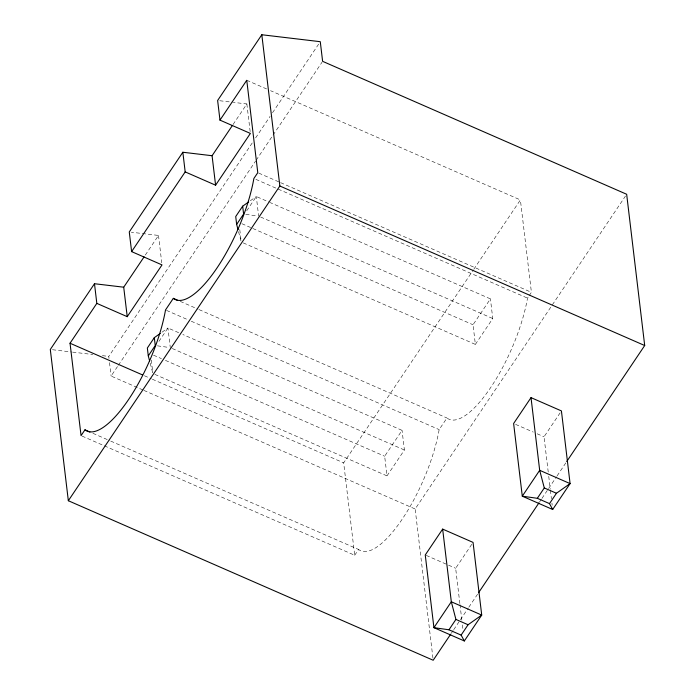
<?xml version="1.0" encoding="UTF-8"?>
<svg xmlns="http://www.w3.org/2000/svg" width="695" height="695" viewBox="0 0 695 695"><rect width="100%" height="100%" fill="white"/><g stroke="black" fill="none" stroke-linecap="round" stroke-linejoin="round"><path stroke-width="0.52" stroke-dasharray="3.48 2.61" d="M145.307 255.074L158.503 235.44L131.355 232.217M233.068 124.483L246.864 103.963L233.294 102.347M109.011 358.481L108.767 356.413L252.598 142.405M255.621 137.905L270.12 116.326M272.536 112.729L319.075 43.49M142.901 389.956L111.104 376.056L117.759 366.161M118.359 365.266L255.543 161.144M256.151 160.25L272.466 135.968M273.065 135.073L322.02 62.237M158.947 341.384L167.947 327.997L178.858 332.766M246.708 210.802L256.307 196.52L269.208 202.158M82.045 436.069L354.693 555.27L343.669 462.87L473.191 270.155M473.799 269.26L520.399 199.917L270.555 90.68M154.881 374.388L387.002 475.884L384.665 456.241L402.058 430.353L182.828 334.504M243.241 242.911L475.371 344.407L473.026 324.756L490.418 298.876L270.199 202.593M387.002 475.884L404.403 450.004L402.058 430.353M475.371 344.407L492.764 318.527L490.418 298.876M354.693 555.27L358.594 549.467A89.169 29.112 -66.4 0 0 402.379 518.93A89.169 29.112 -66.4 0 0 439.153 429.606L446.955 417.99A89.169 29.112 -66.4 0 0 490.74 387.454A89.169 29.112 -66.4 0 0 527.514 298.129L528.634 296.47M529.19 295.636L531.414 292.317L520.399 199.917M432.933 658.104L415.15 508.992L551.726 305.774M552.334 304.87L625.457 196.068M459.864 603.547L455.659 568.275L473.052 542.395M548.233 472.07L544.02 436.799L561.421 410.919M451.316 633.275L453.131 630.574M453.731 629.679L459.777 620.687M460.377 619.784L468.239 608.099M468.838 607.195L477.908 593.712M539.546 501.99L541.362 499.297M541.961 498.393L548.007 489.402M548.616 488.507L556.469 476.813M557.069 475.919L566.138 462.427M250.339 200.751L256.307 196.52L258.653 216.162M161.978 332.227L167.947 327.997L170.284 347.639M219.724 100.74L232.252 102.226M52.429 349.724L71.559 351.991M72.619 352.122L92.817 354.519M102.391 355.658L108.767 356.413M245.761 214.347L257.576 216.015M157.391 345.823L169.215 347.491M246.76 80.273L266.593 88.943M258.775 173.116L279.59 182.212M280.58 182.646L531.414 292.317M255.864 179.353L527.514 298.129M260.634 217.031L492.764 318.527M241.886 223.703L251.807 228.038M252.806 228.473L473.026 324.756M515.577 424.367L533.239 432.082M537.157 433.802L544.02 436.799M180.257 301.387L198.11 309.188M199.1 309.623L446.955 417.99M166.505 310.396L187.329 319.5M191.29 321.238L439.153 429.606M172.273 348.508L404.403 450.004M153.525 355.18L161.466 358.646M165.427 360.384L384.665 456.241M144.395 375.743L151.336 378.775M152.327 379.209L343.669 462.87M143.9 390.39L415.15 508.992M426.235 555.409L455.659 568.275M92.887 433.298L109.74 440.665M110.731 441.099L358.594 549.467M238.55 231.661L240.983 241.009M150.181 363.146L152.622 372.485M548.737 476.344L550.266 489.176M550.397 490.244L551.413 498.793M551.926 503.067L552.178 505.204M459.994 604.615L461.906 620.652M462.418 624.927L463.052 630.269M246.864 103.963L250.382 133.423M239.775 229.637L241.13 241.009M158.503 235.44L161.761 262.797M151.293 360.08L152.77 372.485M109.506 362.616L111.104 376.056"/><path stroke-width="1.04" d="M144.108 256.855L123.71 287.2L94.485 283.725L50.301 349.472L68.336 500.73L433.185 660.25L450.707 634.17M232.469 125.378L212.079 155.723L182.846 152.248L129.27 231.965L131.616 251.607L162.013 264.908L127.228 316.668L96.822 303.376L94.485 283.725M566.738 461.532L644.699 345.528L626.664 194.27L322.619 61.334L320.282 41.691L261.815 34.75L217.631 100.488L219.976 120.131L250.382 133.423L215.589 185.191L185.183 171.9L182.846 152.248M219.976 120.131L246.76 80.273L257.784 172.681L253.875 178.485A89.169 29.112 -66.4 0 1 217.101 267.81A89.169 29.112 -66.4 0 1 173.324 298.346L165.514 309.961A89.169 29.112 -66.4 0 1 128.74 399.286A89.169 29.112 -66.4 0 1 84.955 429.823L81.054 435.635L70.039 343.234L96.822 303.376M131.616 251.607L185.183 171.9M160.276 333.435L154.307 337.666L147.349 348.021L148.287 355.875L149.642 361.07M248.636 201.958L242.668 206.189L235.718 216.545L236.647 224.398L238.003 229.585M148.287 355.875L155.246 345.528L154.307 337.666M236.647 224.398L243.606 214.043L242.668 206.189M68.336 500.73L279.85 186.008L261.815 34.75M442.654 529.103L425.253 554.984L433.923 627.663L464.33 640.964L481.722 615.075L473.052 542.395L442.654 529.103L451.316 601.783L455.92 619.427L448.961 629.783L433.923 627.663L451.316 601.783L481.722 615.075L468.082 624.753L461.124 635.1L464.33 640.964M531.015 397.627L513.622 423.507L522.284 496.187L552.69 509.487L570.082 483.598L561.421 410.919L531.015 397.627L539.676 470.307L544.289 487.951L537.331 498.306L522.284 496.187L539.676 470.307L570.082 483.598L556.452 493.268L549.493 503.623L552.69 509.487M478.507 592.809L538.946 502.893M279.85 186.008L644.699 345.528M173.324 298.346L177.286 300.084M544.289 487.951L556.452 493.268M537.331 498.306L549.493 503.623M70.039 343.234L142.414 374.874M84.955 429.823L89.916 431.995M455.92 619.427L468.082 624.753M448.961 629.783L461.124 635.1M212.079 155.723L215.589 185.191M123.71 287.2L127.228 316.668"/></g></svg>
